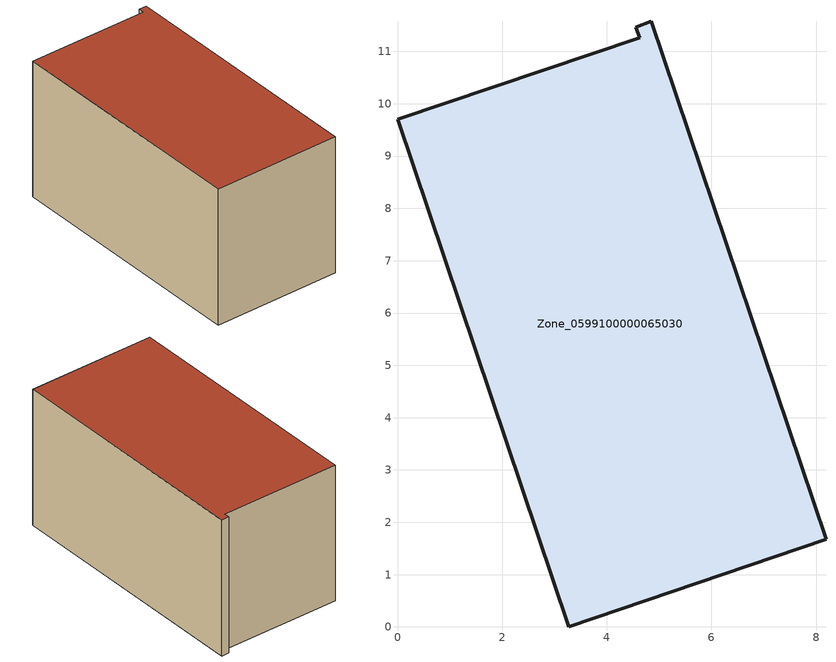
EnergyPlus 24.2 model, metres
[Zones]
Zone_0599100000065030
 floor ground (C_G): 4.63,11.26 4.55,11.46 4.85,11.58 8.19,1.68 3.27,0 0,9.7 z0
 wall outside (C_F): 3.27,0 8.19,1.68 4.85,11.58 4.55,11.46 4.63,11.26 0,9.7 3.27,0 z0:5.63
 roof outside (C_R): 8.19,1.68 4.85,11.58 4.55,11.46 4.63,11.26 0,9.7 3.27,0 z5.63
[BUILDING]
Pand.0599100000065030: North Axis=0; Terrain=City; Loads Convergence Tolerance Value=0.04; Temperature Convergence Tolerance Value=0.4; Solar Distribution=FullExterior; Maximum Number of Warmup Days=25; Minimum Number of Warmup Days=1
[Site:Location]
Rotterdam.The.Hague.AP_ZH_NLD Design_Conditions: Latitude=51.96; Longitude=4.45; Time Zone=1; Elevation=-4.5
[SITE:GROUNDTEMPERATURE:BUILDINGSURFACE]
18, 18, 18, 18, 18, 18, 18, 18, 18, 18, 18, 18
[MATERIAL] Thermal Absorptance=0.9; Solar Absorptance=0.7; Visible Absorptance=0.7
Name | Roughness | Thickness | Conductivity | Density | Specific Heat
G.TI.1946-1964 | MediumSmooth | 0.15 | 1 | 540 | 1210
F.TI.1946-1964 | Rough | 0.3 | 0.857143 | 1920 | 840
R.TI.1946-1964 | MediumRough | 0.2 | 0.277778 | 1500 | 1000
[CONSTRUCTION]
C_G: G.TI.1946-1964
C_F: F.TI.1946-1964
C_R: R.TI.1946-1964
[ZONE]
Zone_0599100000065030: Type=1; Multiplier=1; Ceiling Height=Autocalculate; Volume=Autocalculate; Floor Area=autocalculate; Part of Total Floor Area=Yes
[ZONEINFILTRATION:DESIGNFLOWRATE]
Infil_Zone_0599100000065030: Zone or ZoneList or Space or SpaceList=Zone_0599100000065030; Schedule=AlwaysOn; Design Flow Rate Calculation Method=Flow/Area; Flow Rate per Floor Area=0.003; Constant Term Coefficient=1; Temperature Term Coefficient=0; Velocity Term Coefficient=0; Velocity Squared Term Coefficient=0
[HVACTEMPLATE:ZONE:IDEALLOADSAIRSYSTEM]
Zone_0599100000065030: Maximum Heating Supply Air Temperature=50; Minimum Cooling Supply Air Temperature=13; Maximum Heating Supply Air Humidity Ratio=0.0156; Minimum Cooling Supply Air Humidity Ratio=0.0077; Heating Limit=NoLimit; Cooling Limit=NoLimit; Dehumidification Control Type=ConstantSensibleHeatRatio; Cooling Sensible Heat Ratio=0.7; Dehumidification Setpoint=60; Humidification Control Type=None; Humidification Setpoint=30; Outdoor Air Method=None; Outdoor Air Flow Rate per Person=0.00944; Outdoor Air Flow Rate per Zone Floor Area=0; Outdoor Air Flow Rate per Zone=0; Demand Controlled Ventilation Type=None; Outdoor Air Economizer Type=NoEconomizer; Heat Recovery Type=None; Sensible Heat Recovery Effectiveness=0.7; Latent Heat Recovery Effectiveness=0.65
[ZONECONTROL:THERMOSTAT]
ThermostatControl_Zone_0599100000065030: Zone or ZoneList=Zone_0599100000065030; Control Type Schedule=DualSetpointControlType; Control 1=Thermostat_Zone_0599100000065030; Temperature Difference Between Cutout And Setpoint=0
[THERMOSTATSETPOINT:DUALSETPOINT]
Thermostat_Zone_0599100000065030: Heating Setpoint Temperature Schedule=HeatingSetpoint_Zone_0599100000065030; Cooling Setpoint Temperature Schedule=CoolingSetpoint_Zone_0599100000065030
[SCHEDULE:COMPACT]
HeatingSetpoint_Zone_0599100000065030: Through: 12/31, For: AllDays, Until: 24:00, 21
CoolingSetpoint_Zone_0599100000065030: Through: 12/31, For: AllDays, Until: 24:00, 24
DualSetpointControlType: Through: 12/31, For: AllDays, Until: 24:00, 4
AlwaysOn: Through: 12/31, For: AllDays, Until: 24:00, 1
